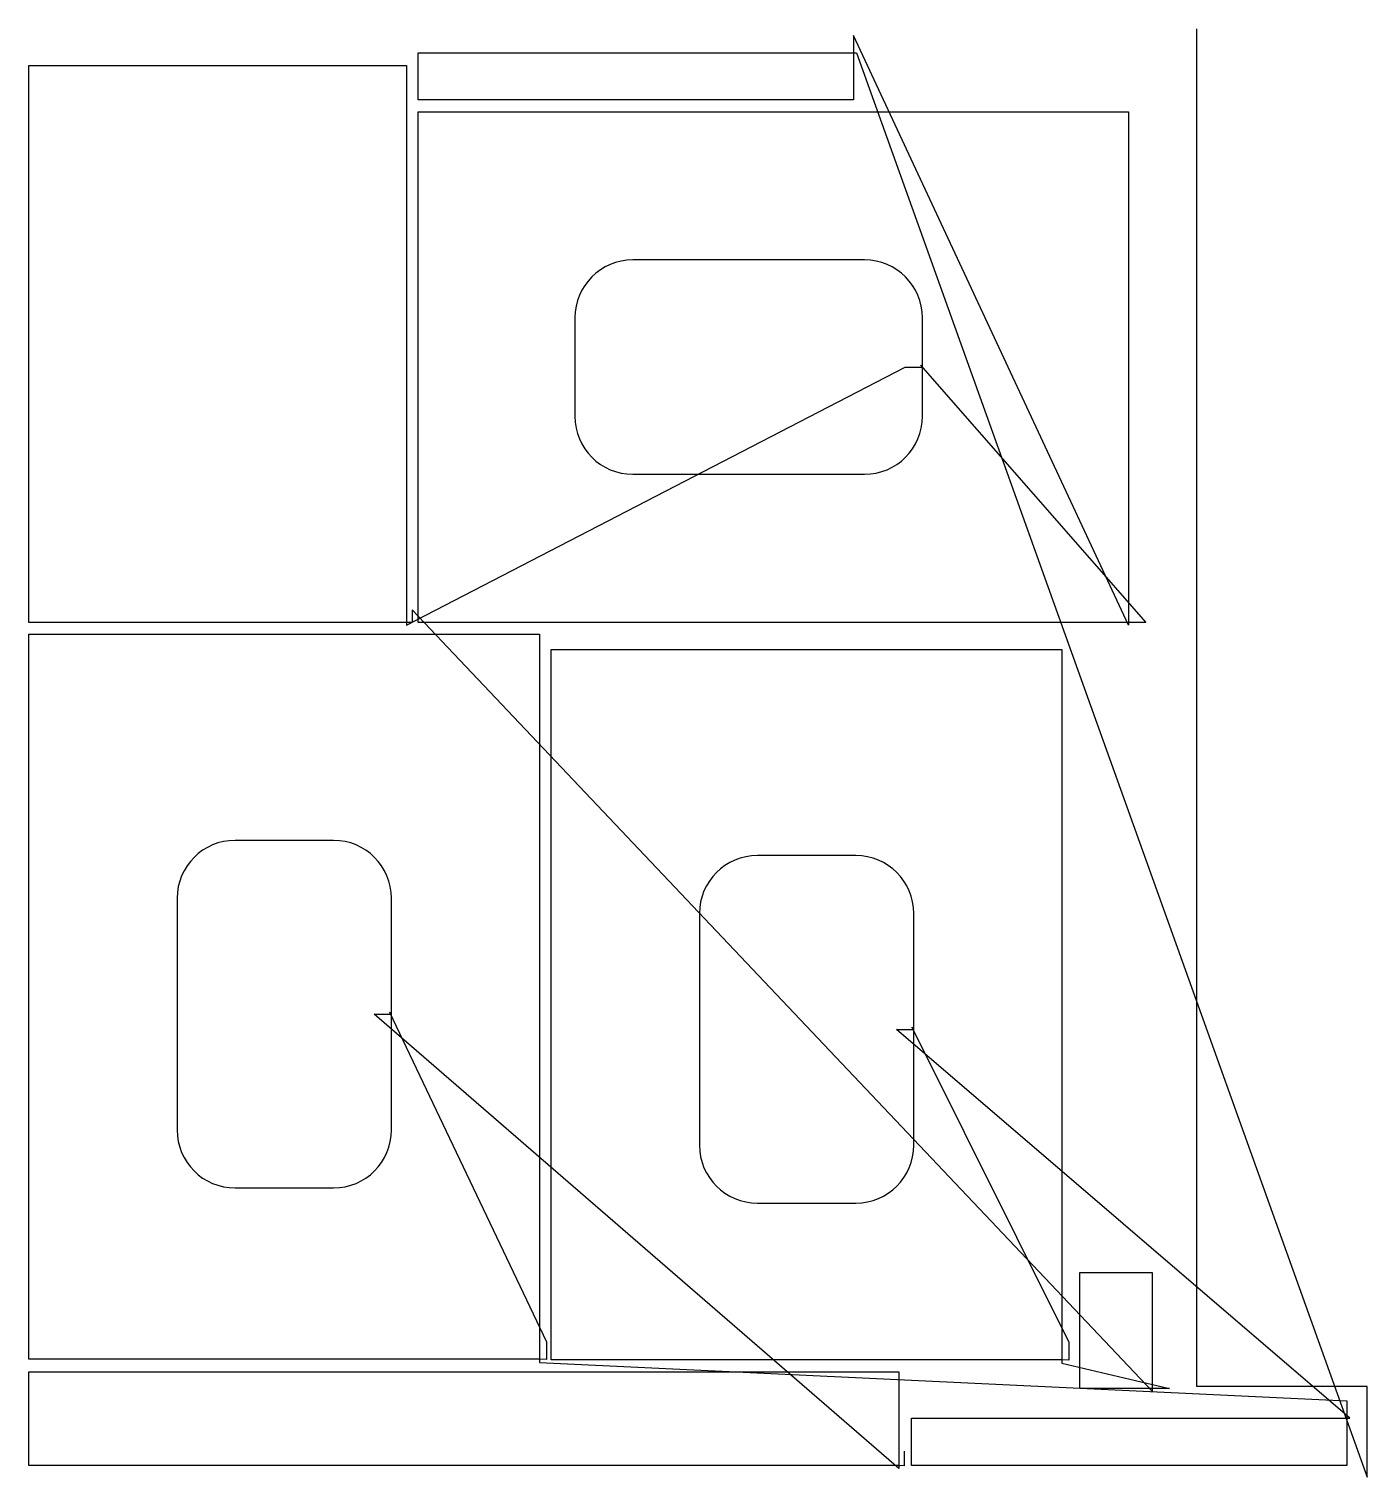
# Model space of a CAD drawing. Header units: metres. Extents: x 20 to 2330, y 0 to 2500.
import ezdxf

# ---------------------------------------------------------------- set-up
doc = ezdxf.new("R2010")
doc.units = ezdxf.units.M

msp = doc.modelspace()

# ---------------------------------------------------------------- linework, layer by layer
at = {"layer": 'TOOL_0'}
for p, q in [((2035.879, 2499.002), (2035.879, 2500.002)), ((1918.225, 1470.486), (1443.49, 2488.871)), ((1443.49, 2488.871), (1443.49, 2458.871)), ((2035.879, 156.228), (2035.879, 2499.002)), ((691.99, 2377.371), (691.99, 2458.871)), ((691.99, 2458.871), (1443.49, 2458.871)), ((1443.49, 2458.871), (1443.49, 2377.371)), ((1443.49, 2458.871), (1448.49, 2458.871)), ((1448.49, 2458.871), (2329.912, 0.002)), ((19.998, 1475.409), (19.998, 2436.909)), ((19.998, 2436.909), (671.498, 2436.909)), ((671.498, 2436.909), (671.498, 1475.409)), ((1443.49, 2377.371), (691.99, 2377.371)), ((691.725, 1475.486), (691.725, 2356.986)), ((691.725, 2356.986), (1918.225, 2356.986)), ((1918.225, 2356.986), (1918.225, 1475.486)), ((1462.477, 2101.235), (1062.476, 2101.235)), ((962.476, 2001.235), (962.476, 1831.235)), ((1562.476, 1916.235), (1562.476, 2001.235)), ((671.702, 1470.84), (1532.476, 1916.235)), ((1532.476, 1916.235), (1562.476, 1916.235)), ((1562.476, 1916.235), (1558.94, 1919.771)), ((1558.94, 1919.771), (1948.225, 1475.486)), ((1562.476, 1831.234), (1562.476, 1916.235)), ((1062.476, 1731.235), (1462.476, 1731.235)), ((671.498, 1475.409), (19.998, 1475.409)), ((681.379, 1475.386), (671.498, 1475.409)), ((671.498, 1475.409), (671.702, 1470.84)), ((1958.982, 147.972), (681.379, 1497.011)), ((681.379, 1497.011), (681.379, 1475.386)), ((1918.225, 1475.486), (691.725, 1475.486)), ((1948.225, 1475.486), (1918.225, 1475.486)), ((1918.225, 1475.486), (1918.225, 1470.486)), ((20, 203.403), (20, 1454.903)), ((20, 1454.903), (901.5, 1454.903)), ((901.5, 1454.903), (901.5, 203.403)), ((921.701, 202.143), (921.701, 1428.643)), ((921.701, 1428.643), (1803.201, 1428.643)), ((1803.201, 1428.643), (1803.201, 202.143)), ((545.75, 1099.153), (375.75, 1099.153)), ((1447.453, 1072.892), (1277.452, 1072.892)), ((275.75, 999.153), (275.75, 599.153)), ((645.75, 799.153), (645.75, 999.153)), ((1177.452, 972.892), (1177.452, 572.892)), ((1547.452, 772.892), (1547.452, 972.892)), ((645.75, 799.153), (642.214, 802.689)), ((642.214, 802.689), (913.163, 233.42)), ((1521.5, 14.874), (615.75, 799.153)), ((615.75, 799.153), (645.75, 799.153)), ((645.75, 599.152), (645.75, 799.153)), ((1547.452, 772.892), (1543.916, 776.428)), ((1543.916, 776.428), (1815.191, 232.906)), ((2300.006, 101.501), (1517.452, 772.892)), ((1517.452, 772.892), (1547.452, 772.892)), ((1547.452, 572.891), (1547.452, 772.892)), ((375.75, 499.153), (545.75, 499.153)), ((1277.452, 472.892), (1447.452, 472.892)), ((1833.982, 152.972), (1833.982, 352.972)), ((1833.982, 352.972), (1958.982, 352.972)), ((1958.982, 352.972), (1958.982, 152.972)), ((913.163, 233.42), (913.163, 202.887)), ((1815.191, 232.906), (1815.191, 201.532)), ((901.5, 203.403), (20, 203.403)), ((901.5, 203.403), (901.311, 198.023)), ((913.163, 202.887), (901.5, 203.403)), ((1803.201, 202.143), (921.701, 202.143)), ((1815.191, 201.532), (1803.201, 202.143)), ((1803.201, 202.143), (1803.201, 196.784)), ((20, 20.001), (20, 181.501)), ((20, 181.501), (1521.5, 181.501)), ((901.311, 198.023), (2295.006, 131.501)), ((1521.5, 181.501), (1521.5, 20.001)), ((1803.201, 196.784), (1988.982, 152.972)), ((1958.982, 152.972), (1833.982, 152.972)), ((1988.982, 152.972), (1958.982, 152.972)), ((1958.982, 152.972), (1958.982, 147.972)), ((2329.912, 156.228), (2035.879, 156.228)), ((2329.912, 1.002), (2329.912, 156.228)), ((2295.006, 131.501), (2295.006, 101.501)), ((1543.506, 20.001), (1543.506, 101.501)), ((1543.506, 101.501), (2295.006, 101.501)), ((2295.006, 101.501), (2295.006, 20.001)), ((2295.006, 101.501), (2300.006, 101.501)), ((1530.693, 44.763), (1530.693, 19.412)), ((1521.5, 20.001), (20, 20.001)), ((1530.693, 19.412), (1521.5, 20.001)), ((1521.5, 20.001), (1521.5, 14.874)), ((2295.006, 20.001), (1543.506, 20.001)), ((2329.912, 0.002), (2329.912, 1.002)), ((2329.912, 1.002), (2329.912, 0.002)), ((2329.912, 0.002), (2329.912, 1.002))]:
    msp.add_line(p, q, dxfattribs=at)
for centre, start, end in [((1062.476, 2001.235), 90, 180), ((1462.476, 2001.235), 0, 89.999427), ((1062.476, 1831.235), 180, 270), ((1462.476, 1831.235), 270, 359.999427), ((375.75, 999.153), 90, 180), ((545.75, 999.153), 0, 90), ((1277.452, 972.892), 90, 180), ((1447.452, 972.892), 0, 89.999427), ((375.75, 599.153), 180, 270), ((545.75, 599.153), 270, 359.999427), ((1277.452, 572.892), 180, 270), ((1447.452, 572.892), 270, 359.999427)]:
    msp.add_arc(centre, 100, start, end, dxfattribs=at)

doc.saveas('drawing.dxf')
